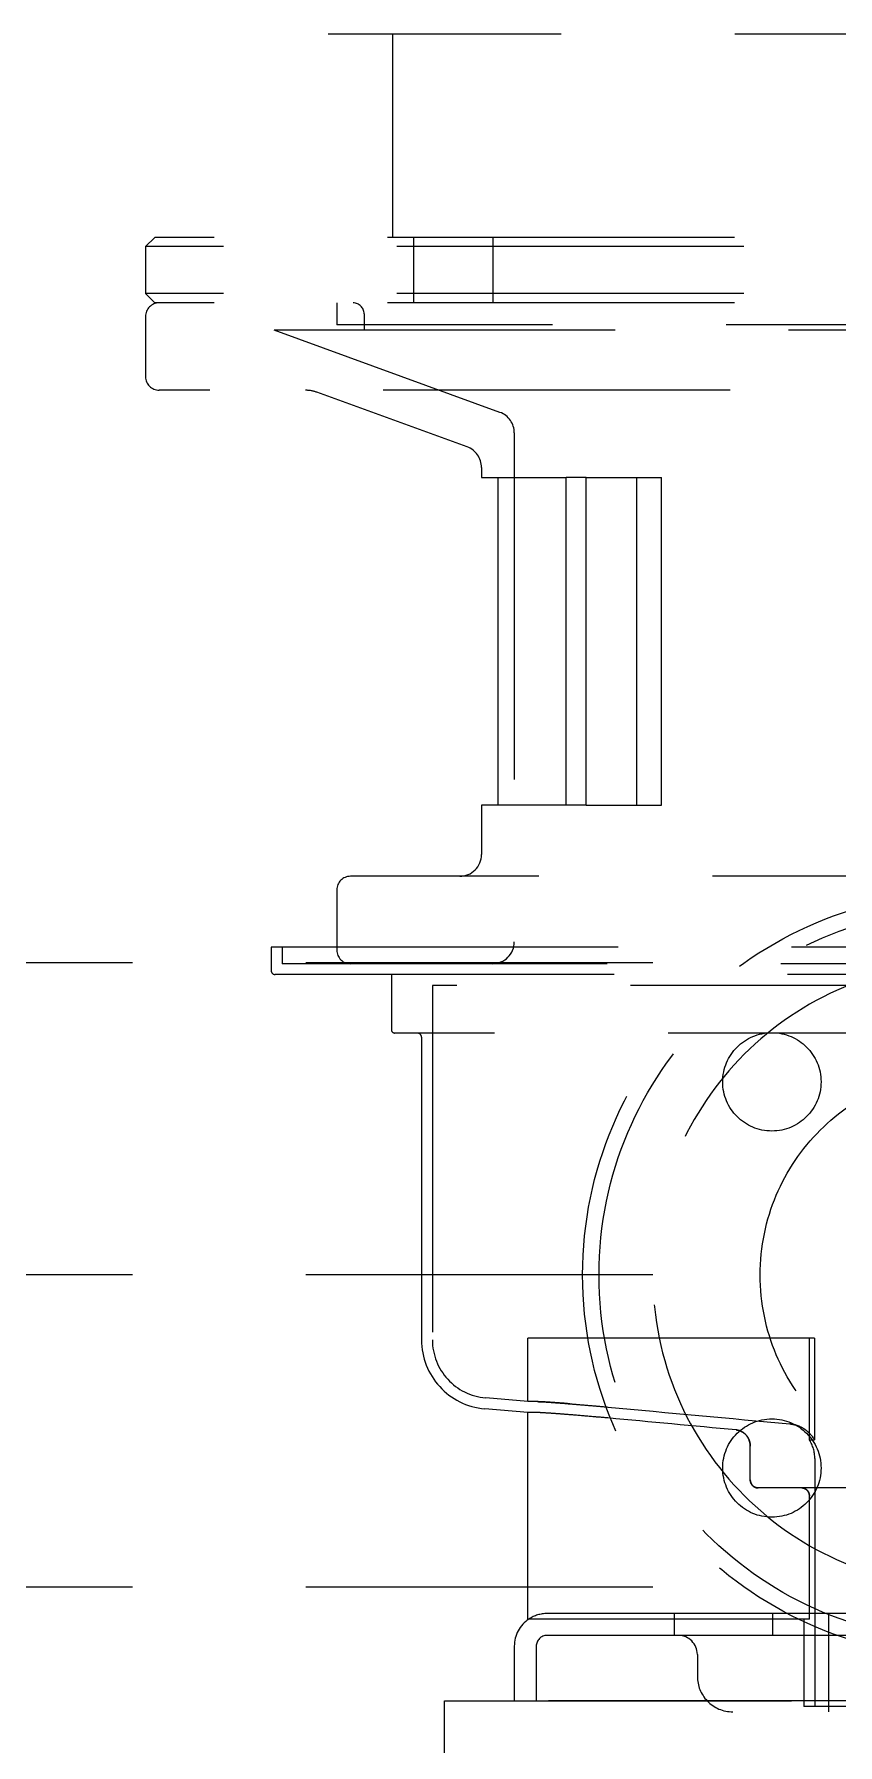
# Model space of a CAD drawing. Extents: x -32000 to 416743, y -254124 to 144214.
# Drawn here: x 256674.6 to 256821.7, y 64421.8 to 64735 of the extents above; entities that cross this region are included whole.
import ezdxf

# ---------------------------------------------------------------- set-up
doc = ezdxf.new("R2010")
doc.units = 0
doc.header["$LTSCALE"] = 10
doc.linetypes.add('XFM1Q40$0$HIDDEN', pattern=[9.525, 6.35, -3.175])
doc.layers.add('XFM1Q40$0$M-EQPM-MAU', color=22, linetype='Continuous')

# ---------------------------------------------------------------- blocks, each defined once
blk = doc.blocks.new('XFM1Q40')
at = {"layer": 'XFM1Q40$0$M-EQPM-MAU', "color": 252, "linetype": 'XFM1Q40$0$HIDDEN', "extrusion": (1, 9.95799e-17, 0)}
for p, q in [((256961.59, 64735, 16.61), (256728.41, 64735, 16.61)), ((256740.2, 64735, 16.61), (256740.2, 64697.8, 16.61)), ((256696.7, 64697.8, 16.61), (256695, 64696.1, 16.61)), ((256995, 64696.1, 16.61), (256695, 64696.1, 16.61)), ((256695, 64696.1, 16.61), (256695, 64687.5, 16.61)), ((256993.3, 64697.8, 16.61), (256696.7, 64697.8, 16.61)), ((256744.06, 64697.8, 16.61), (256744.06, 64685.8, 16.61)), ((256758.56, 64697.8, 16.61), (256758.56, 64685.8, 16.61)), ((256995, 64687.5, 16.61), (256695, 64687.5, 16.61)), ((256696.7, 64685.8, 16.61), (256695, 64687.5, 16.61)), ((256993.3, 64685.8, 16.61), (256696.7, 64685.8, 16.61)), ((256730, 64685.8, 16.61), (256730, 64681.8, 16.61)), ((256695, 64683.3, 16.61), (256695, 64672.3, 16.61)), ((256735, 64683.8, 16.61), (256735, 64680.8, 16.61)), ((256971.46, 64680.8, 16.61), (256718.54, 64680.8, 16.61)), ((256759.87, 64665.76, 16.61), (256718.54, 64680.8, 16.61)), ((256960, 64681.8, 16.61), (256730, 64681.8, 16.61)), ((256992.5, 64669.8, 16.61), (256697.5, 64669.8, 16.61)), ((256753.87, 64659.43, 16.61), (256726.37, 64669.44, 16.61)), ((256762.5, 64662, 16.61), (256762.5, 64568.8, 16.61)), ((256756.5, 64655.67, 16.61), (256756.5, 64653.8, 16.61)), ((256756.5, 64653.8, 16.61), (256771.98, 64653.8, 16.61)), ((256759.5, 64653.8, 16.61), (256759.5, 64593.8, 16.61)), ((256771.98, 64593.8, 16.61), (256771.98, 64653.8, 16.61)), ((256775.64, 64653.8, 16.61), (256771.98, 64653.8, 16.61)), ((256775.64, 64653.8, 16.61), (256789.45, 64653.8, 16.61)), ((256775.64, 64593.8, 16.61), (256775.64, 64653.8, 16.61)), ((256784.94, 64593.8, 16.61), (256784.94, 64653.8, 16.61)), ((256789.45, 64593.8, 16.61), (256789.45, 64653.8, 16.61)), ((256771.98, 64593.8, 16.61), (256756.5, 64593.8, 16.61)), ((256756.5, 64593.8, 16.61), (256756.5, 64584.8, 16.61)), ((256775.64, 64593.8, 16.61), (256771.98, 64593.8, 16.61)), ((256775.64, 64593.8, 16.61), (256789.45, 64593.8, 16.61)), ((256957.5, 64580.8, 16.61), (256732.5, 64580.8, 16.61)), ((256730, 64578.3, 16.61), (256730, 64567.8, 16.61)), ((256972, 64567.8, 16.61), (256718, 64567.8, 16.61)), ((256718, 64567.8, 16.61), (256718, 64563.55, 16.61)), ((256720, 64567.8, 16.61), (256720, 64564.8, 16.61)), ((256730, 64567.8, 16.61), (256730, 64567.3, 16.61)), ((256970, 64564.8, 16.61), (256720, 64564.8, 16.61)), ((256971.25, 64562.8, 16.61), (256718.75, 64562.8, 16.61)), ((256740, 64562.8, 16.61), (256740, 64552.7, 16.61)), ((256942.5, 64560.8, 16.61), (256747.5, 64560.8, 16.61)), ((256747.5, 64560.8, 16.61), (256747.5, 64495.94, 16.61)), ((256949.4, 64552.1, 16.61), (256740.6, 64552.1, 16.61)), ((256745.5, 64551.35, 16.61), (256745.5, 64495.94, 16.61)), ((256766.77, 64496.2, 16.61), (256764.97, 64496.2, 16.61)), ((256764.97, 64484.6, 16.61), (256764.97, 64496.2, 16.61)), ((256772.64, 64496.2, 16.61), (256766.77, 64496.2, 16.61)), ((256776.87, 64496.2, 16.61), (256772.64, 64496.2, 16.61)), ((256779.61, 64496.2, 16.61), (256776.87, 64496.2, 16.61)), ((256817.46, 64496.2, 16.61), (256779.61, 64496.2, 16.61)), ((256816.5, 64477.61, 16.61), (256816.5, 64496.2, 16.61)), ((256817.46, 64496.2, 16.61), (256817.46, 64477.61, 16.61)), ((256764.97, 64484.6, 16.61), (256757.27, 64485.28, 16.61)), ((256764.97, 64482.6, 16.61), (256757.09, 64483.29, 16.61)), ((256766.77, 64484.6, 16.61), (256764.97, 64484.6, 16.61)), ((256766.77, 64482.6, 16.61), (256764.97, 64482.6, 16.61)), ((256764.97, 64444.8, 16.61), (256764.97, 64482.6, 16.61)), ((256805.68, 64470.3, 16.61), (256805.68, 64476.43, 16.61)), ((256816.5, 64477.61, 16.61), (256817.46, 64477.61, 16.61)), ((256817.5, 64474.19, 16.61), (256817.5, 64428.8, 16.61)), ((256823.4, 64468.8, 16.61), (256807.1, 64468.8, 16.61)), ((256816.52, 64445.8, 16.61), (256816.52, 64467.3, 16.61)), ((256766.77, 64444.8, 16.61), (256764.97, 64444.8, 16.61)), ((256767.34, 64444.8, 16.61), (256766.77, 64444.8, 16.61)), ((256772.64, 64444.8, 16.61), (256767.34, 64444.8, 16.61)), ((256771.59, 64445.8, 16.61), (256768.5, 64445.8, 16.61)), ((256823.49, 64445.8, 16.61), (256771.59, 64445.8, 16.61)), ((256776.87, 64444.8, 16.61), (256772.64, 64444.8, 16.61)), ((256779.61, 64444.8, 16.61), (256776.87, 64444.8, 16.61)), ((256816.52, 64444.8, 16.61), (256779.61, 64444.8, 16.61)), ((256791.81, 64441.8, 16.61), (256791.81, 64445.8, 16.61)), ((256809.81, 64441.8, 16.61), (256809.81, 64445.8, 16.61)), ((256815.5, 64444.8, 16.61), (256815.5, 64428.8, 16.61)), ((256816.52, 64444.8, 16.61), (256816.52, 64445.8, 16.61)), ((256820, 64445.8, 16.61), (256820, 64427.8, 16.61)), ((256921.5, 64441.8, 16.61), (256768.5, 64441.8, 16.61)), ((256762.5, 64439.8, 16.61), (256762.5, 64429.8, 16.61)), ((256766.5, 64439.8, 16.61), (256766.5, 64429.8, 16.61)), ((256796, 64438.3, 16.61), (256796, 64434.3, 16.61)), ((256927.5, 64429.8, 16.61), (256762.5, 64429.8, 16.61)), ((256874.5, 64428.8, 16.61), (256815.5, 64428.8, 16.61)), ((256887.5, 64427.8, 16.61), (256802.5, 64427.8, 16.61))]:
    blk.add_line(p, q, dxfattribs=at)
at = {"layer": 'XFM1Q40$0$M-EQPM-MAU', "color": 252, "linetype": 'XFM1Q40$0$HIDDEN'}
for p, q in [((256787.85, 64564.95, 30.78), (255797.4, 64564.95, 30.78)), ((256787.85, 64507.8, 30.78), (255797.4, 64507.8, 30.78)), ((256787.85, 64450.65, 30.78), (255797.4, 64450.65, 30.78)), ((256749.75, 64413.8, 16.61), (256749.75, 64429.8, 16.61)), ((256749.75, 64429.8, 16.61), (256940.25, 64429.8, 16.61))]:
    blk.add_line(p, q, dxfattribs=at)
for centre, radius in [((256845, 64507.8, 16.61), 70), ((256845, 64507.8, 16.61), 67), ((256809.64, 64543.16, 16.61), 9), ((256845, 64507.8, 16.61), 37.5), ((256809.64, 64472.44, 16.61), 9)]:
    blk.add_circle(centre, radius, dxfattribs=at)
for centre, radius, start, end in [((256697.5, 64683.3, 16.61), 2.5, 90, 180), ((256733, 64683.8, 16.61), 2, 0, 90), ((256697.5, 64672.3, 16.61), 2.5, 180, 270), ((256724.31, 64663.8, 16.61), 6, 70, 90), ((256758.5, 64662, 16.61), 4, 0, 70), ((256752.5, 64655.67, 16.61), 4, 0, 70), ((256752.5, 64584.8, 16.61), 4, 270, 0), ((256732.5, 64578.3, 16.61), 2.5, 90, 180), ((256732.5, 64567.3, 16.61), 2.5, 180, 270), ((256758.5, 64568.8, 16.61), 4, 270, 0), ((256718.75, 64563.55, 16.61), 0.75, 180, 270), ((256845, 64507.8, 16.61), 57.15, 90, 270), ((256740.6, 64552.7, 16.61), 0.6, 180, 270), ((256744.75, 64551.35, 16.61), 0.75, 0, 90), ((256758.2, 64495.94, 16.61), 12.7, 180, 265), ((256758.2, 64495.94, 16.61), 10.7, 180, 265), ((256811.15, 64474.19, 16.61), 6.35, 0, 32.5928), ((256768.5, 64439.8, 16.61), 6, 123.5573, 180), ((256768.5, 64439.8, 16.61), 6, 90, 123.5573), ((256768.5, 64439.8, 16.61), 2, 90, 180), ((256792.5, 64438.3, 16.61), 3.5, 0, 90), ((256802.5, 64434.3, 16.61), 6.5, 180, 223.8131), ((256802.5, 64434.3, 16.61), 6.5, 223.8131, 270)]:
    blk.add_arc(centre, radius, start, end, dxfattribs=at)
for points, knots in [([(256766.77, 64484.6, 16.61), (256766.92, 64484.6, 16.61), (256767.17, 64484.59, 16.61), (256767.89, 64484.56, 16.61), (256768.34, 64484.53, 16.61), (256769.14, 64484.48, 16.61), (256769.42, 64484.46, 16.61), (256770.01, 64484.42, 16.61), (256770.32, 64484.39, 16.61), (256771.29, 64484.32, 16.61), (256771.95, 64484.27, 16.61), (256772.64, 64484.21, 16.61)], [0.000000202, 0.000000202, 0.000000202, 0.000000202, 0.002031605, 0.002031605, 0.004063009, 0.004063009, 0.005078711, 0.005078711, 0.006094412, 0.006094412, 0.008125816, 0.008125816, 0.008125816, 0.008125816]), ([(256772.64, 64484.21, 16.61), (256771.95, 64484.27, 16.61), (256771.29, 64484.32, 16.61), (256770, 64484.42, 16.61), (256769.4, 64484.46, 16.61), (256768.34, 64484.53, 16.61), (256767.89, 64484.56, 16.61), (256767.17, 64484.59, 16.61), (256766.92, 64484.6, 16.61), (256766.77, 64484.6, 16.61)], [0.000000198, 0.000000198, 0.000000198, 0.000000198, 0.002031508, 0.002031508, 0.004062818, 0.004062818, 0.006094128, 0.006094128, 0.008125438, 0.008125438, 0.008125438, 0.008125438]), ([(256772.64, 64482.2, 16.61), (256771.95, 64482.26, 16.61), (256771.29, 64482.31, 16.61), (256770, 64482.41, 16.61), (256769.4, 64482.45, 16.61), (256768.34, 64482.52, 16.61), (256767.89, 64482.55, 16.61), (256767.17, 64482.59, 16.61), (256766.92, 64482.6, 16.61), (256766.77, 64482.6, 16.61)], [0.000000198, 0.000000198, 0.000000198, 0.000000198, 0.002031508, 0.002031508, 0.004062818, 0.004062818, 0.006094128, 0.006094128, 0.008125438, 0.008125438, 0.008125438, 0.008125438]), ([(256772.64, 64484.21, 16.61), (256773.18, 64484.16, 16.61), (256773.73, 64484.12, 16.61), (256774.27, 64484.07, 16.61), (256775.14, 64484, 16.61), (256776.01, 64483.93, 16.61), (256776.87, 64483.86, 16.61)], [0.010114408, 0.010114408, 0.010114408, 0.010114408, 0.01175736, 0.01175736, 0.01175736, 0.014365659, 0.014365659, 0.014365659, 0.014365659]), ([(256776.87, 64481.85, 16.61), (256775.65, 64481.95, 16.61), (256774.42, 64482.05, 16.61), (256773.19, 64482.16, 16.61), (256773.01, 64482.17, 16.61), (256772.82, 64482.19, 16.61), (256772.64, 64482.2, 16.61)], [0.006831337, 0.006831337, 0.006831337, 0.006831337, 0.010524391, 0.010524391, 0.010524391, 0.011082588, 0.011082588, 0.011082588, 0.011082588]), ([(256803.11, 64479.42, 16.61), (256803.28, 64479.41, 16.61), (256803.45, 64479.37, 16.61), (256803.79, 64479.27, 16.61), (256803.95, 64479.21, 16.61), (256804.26, 64479.04, 16.61), (256804.41, 64478.95, 16.61), (256804.69, 64478.72, 16.61), (256804.82, 64478.6, 16.61), (256805.06, 64478.32, 16.61), (256805.16, 64478.18, 16.61), (256805.35, 64477.86, 16.61), (256805.43, 64477.69, 16.61), (256805.55, 64477.35, 16.61), (256805.6, 64477.17, 16.61), (256805.67, 64476.81, 16.61), (256805.68, 64476.62, 16.61), (256805.68, 64476.43, 16.61)], [0.000002276, 0.000002276, 0.000002276, 0.000002276, 0.000556029, 0.000556029, 0.001109782, 0.001109782, 0.001663534, 0.001663534, 0.002217287, 0.002217287, 0.00277104, 0.00277104, 0.003324792, 0.003324792, 0.003878545, 0.003878545, 0.004432298, 0.004432298, 0.004432298, 0.004432298]), ([(256805.68, 64476.43, 16.61), (256805.68, 64476.62, 16.61), (256805.67, 64476.8, 16.61), (256805.6, 64477.17, 16.61), (256805.55, 64477.35, 16.61), (256805.43, 64477.69, 16.61), (256805.35, 64477.86, 16.61), (256805.17, 64478.17, 16.61), (256805.06, 64478.32, 16.61), (256804.82, 64478.6, 16.61), (256804.69, 64478.72, 16.61), (256804.42, 64478.94, 16.61), (256804.26, 64479.04, 16.61), (256803.95, 64479.2, 16.61), (256803.79, 64479.27, 16.61), (256803.45, 64479.37, 16.61), (256803.28, 64479.41, 16.61), (256803.11, 64479.42, 16.61)], [0.000000197, 0.000000197, 0.000000197, 0.000000197, 0.000553939, 0.000553939, 0.00110768, 0.00110768, 0.001661422, 0.001661422, 0.002215164, 0.002215164, 0.002768905, 0.002768905, 0.003322647, 0.003322647, 0.003876389, 0.003876389, 0.00443013, 0.00443013, 0.00443013, 0.00443013]), ([(256817.46, 64477.61, 16.61), (256817.21, 64478.02, 16.61), (256816.93, 64478.4, 16.61), (256816.27, 64479.07, 16.61), (256815.91, 64479.37, 16.61), (256815.13, 64479.87, 16.61), (256814.72, 64480.07, 16.61), (256813.84, 64480.38, 16.61), (256813.4, 64480.47, 16.61), (256812.94, 64480.52, 16.61)], [0.000000388, 0.000000388, 0.000000388, 0.000000388, 0.001447104, 0.001447104, 0.00289382, 0.00289382, 0.004340536, 0.004340536, 0.005787251, 0.005787251, 0.005787251, 0.005787251]), ([(256812.94, 64480.52, 16.61), (256813.4, 64480.47, 16.61), (256813.84, 64480.38, 16.61), (256814.71, 64480.08, 16.61), (256815.13, 64479.87, 16.61), (256815.9, 64479.37, 16.61), (256816.27, 64479.08, 16.61), (256816.92, 64478.4, 16.61), (256817.21, 64478.02, 16.61), (256817.46, 64477.61, 16.61)], [0.000002273, 0.000002273, 0.000002273, 0.000002273, 0.001449016, 0.001449016, 0.002895758, 0.002895758, 0.0043425, 0.0043425, 0.005789242, 0.005789242, 0.005789242, 0.005789242]), ([(256807.1, 64468.8, 16.61), (256807, 64468.8, 16.61), (256806.91, 64468.81, 16.61), (256806.73, 64468.85, 16.61), (256806.64, 64468.88, 16.61), (256806.47, 64468.95, 16.61), (256806.39, 64469, 16.61), (256806.24, 64469.11, 16.61), (256806.16, 64469.17, 16.61), (256805.97, 64469.38, 16.61), (256805.86, 64469.54, 16.61), (256805.72, 64469.91, 16.61), (256805.68, 64470.1, 16.61), (256805.68, 64470.3, 16.61)], [0.00234805, 0.00234805, 0.00234805, 0.00234805, 0.00264127, 0.00264127, 0.002934489, 0.002934489, 0.003227709, 0.003227709, 0.003520928, 0.003520928, 0.004107367, 0.004107367, 0.004693806, 0.004693806, 0.004693806, 0.004693806]), ([(256805.68, 64470.3, 16.61), (256805.68, 64470.2, 16.61), (256805.69, 64470.1, 16.61), (256805.73, 64469.91, 16.61), (256805.76, 64469.82, 16.61), (256805.83, 64469.63, 16.61), (256805.87, 64469.55, 16.61), (256805.97, 64469.38, 16.61), (256806.03, 64469.31, 16.61), (256806.23, 64469.1, 16.61), (256806.39, 64468.99, 16.61), (256806.73, 64468.84, 16.61), (256806.91, 64468.8, 16.61), (256807.1, 64468.8, 16.61)], [0.000000197, 0.000000197, 0.000000197, 0.000000197, 0.000293659, 0.000293659, 0.000587121, 0.000587121, 0.000880584, 0.000880584, 0.001174046, 0.001174046, 0.00176097, 0.00176097, 0.002347894, 0.002347894, 0.002347894, 0.002347894]), ([(256815.1, 64468.8, 16.61), (256815.2, 64468.8, 16.61), (256815.29, 64468.79, 16.61), (256815.47, 64468.75, 16.61), (256815.56, 64468.72, 16.61), (256815.73, 64468.65, 16.61), (256815.81, 64468.6, 16.61), (256815.97, 64468.49, 16.61), (256816.04, 64468.43, 16.61), (256816.23, 64468.22, 16.61), (256816.34, 64468.06, 16.61), (256816.48, 64467.69, 16.61), (256816.52, 64467.5, 16.61), (256816.52, 64467.3, 16.61)], [0.001341133, 0.001341133, 0.001341133, 0.001341133, 0.00163457, 0.00163457, 0.001928006, 0.001928006, 0.002221442, 0.002221442, 0.002514878, 0.002514878, 0.00310175, 0.00310175, 0.003688623, 0.003688623, 0.003688623, 0.003688623]), ([(256816.52, 64467.3, 16.61), (256816.52, 64467.4, 16.61), (256816.51, 64467.5, 16.61), (256816.47, 64467.69, 16.61), (256816.45, 64467.78, 16.61), (256816.37, 64467.97, 16.61), (256816.33, 64468.05, 16.61), (256816.23, 64468.22, 16.61), (256816.17, 64468.29, 16.61), (256815.97, 64468.5, 16.61), (256815.81, 64468.61, 16.61), (256815.47, 64468.76, 16.61), (256815.29, 64468.8, 16.61), (256815.1, 64468.8, 16.61)], [0.000000197, 0.000000197, 0.000000197, 0.000000197, 0.000293878, 0.000293878, 0.000587558, 0.000587558, 0.000881238, 0.000881238, 0.001174919, 0.001174919, 0.00176228, 0.00176228, 0.002349641, 0.002349641, 0.002349641, 0.002349641])]:
    blk.add_open_spline(points, degree=3, knots=knots, dxfattribs=at)
for points in [[(256776.87, 64483.86, 16.61), (256777.81, 64483.78, 16.61), (256778.73, 64483.7, 16.61), (256779.61, 64483.61, 16.61)], [(256779.61, 64483.61, 16.61), (256790.72, 64482.58, 16.61), (256801.83, 64481.55, 16.61), (256812.94, 64480.52, 16.61)], [(256779.61, 64481.61, 16.61), (256778.73, 64481.69, 16.61), (256777.81, 64481.77, 16.61), (256776.87, 64481.85, 16.61)], [(256803.11, 64479.42, 16.61), (256795.27, 64480.15, 16.61), (256787.44, 64480.88, 16.61), (256779.61, 64481.61, 16.61)]]:
    blk.add_open_spline(points, degree=3, dxfattribs=at)

msp = doc.modelspace()

# ---------------------------------------------------------------- block references
msp.add_blockref('XFM1Q40', (0, 0))

doc.saveas('drawing.dxf')
